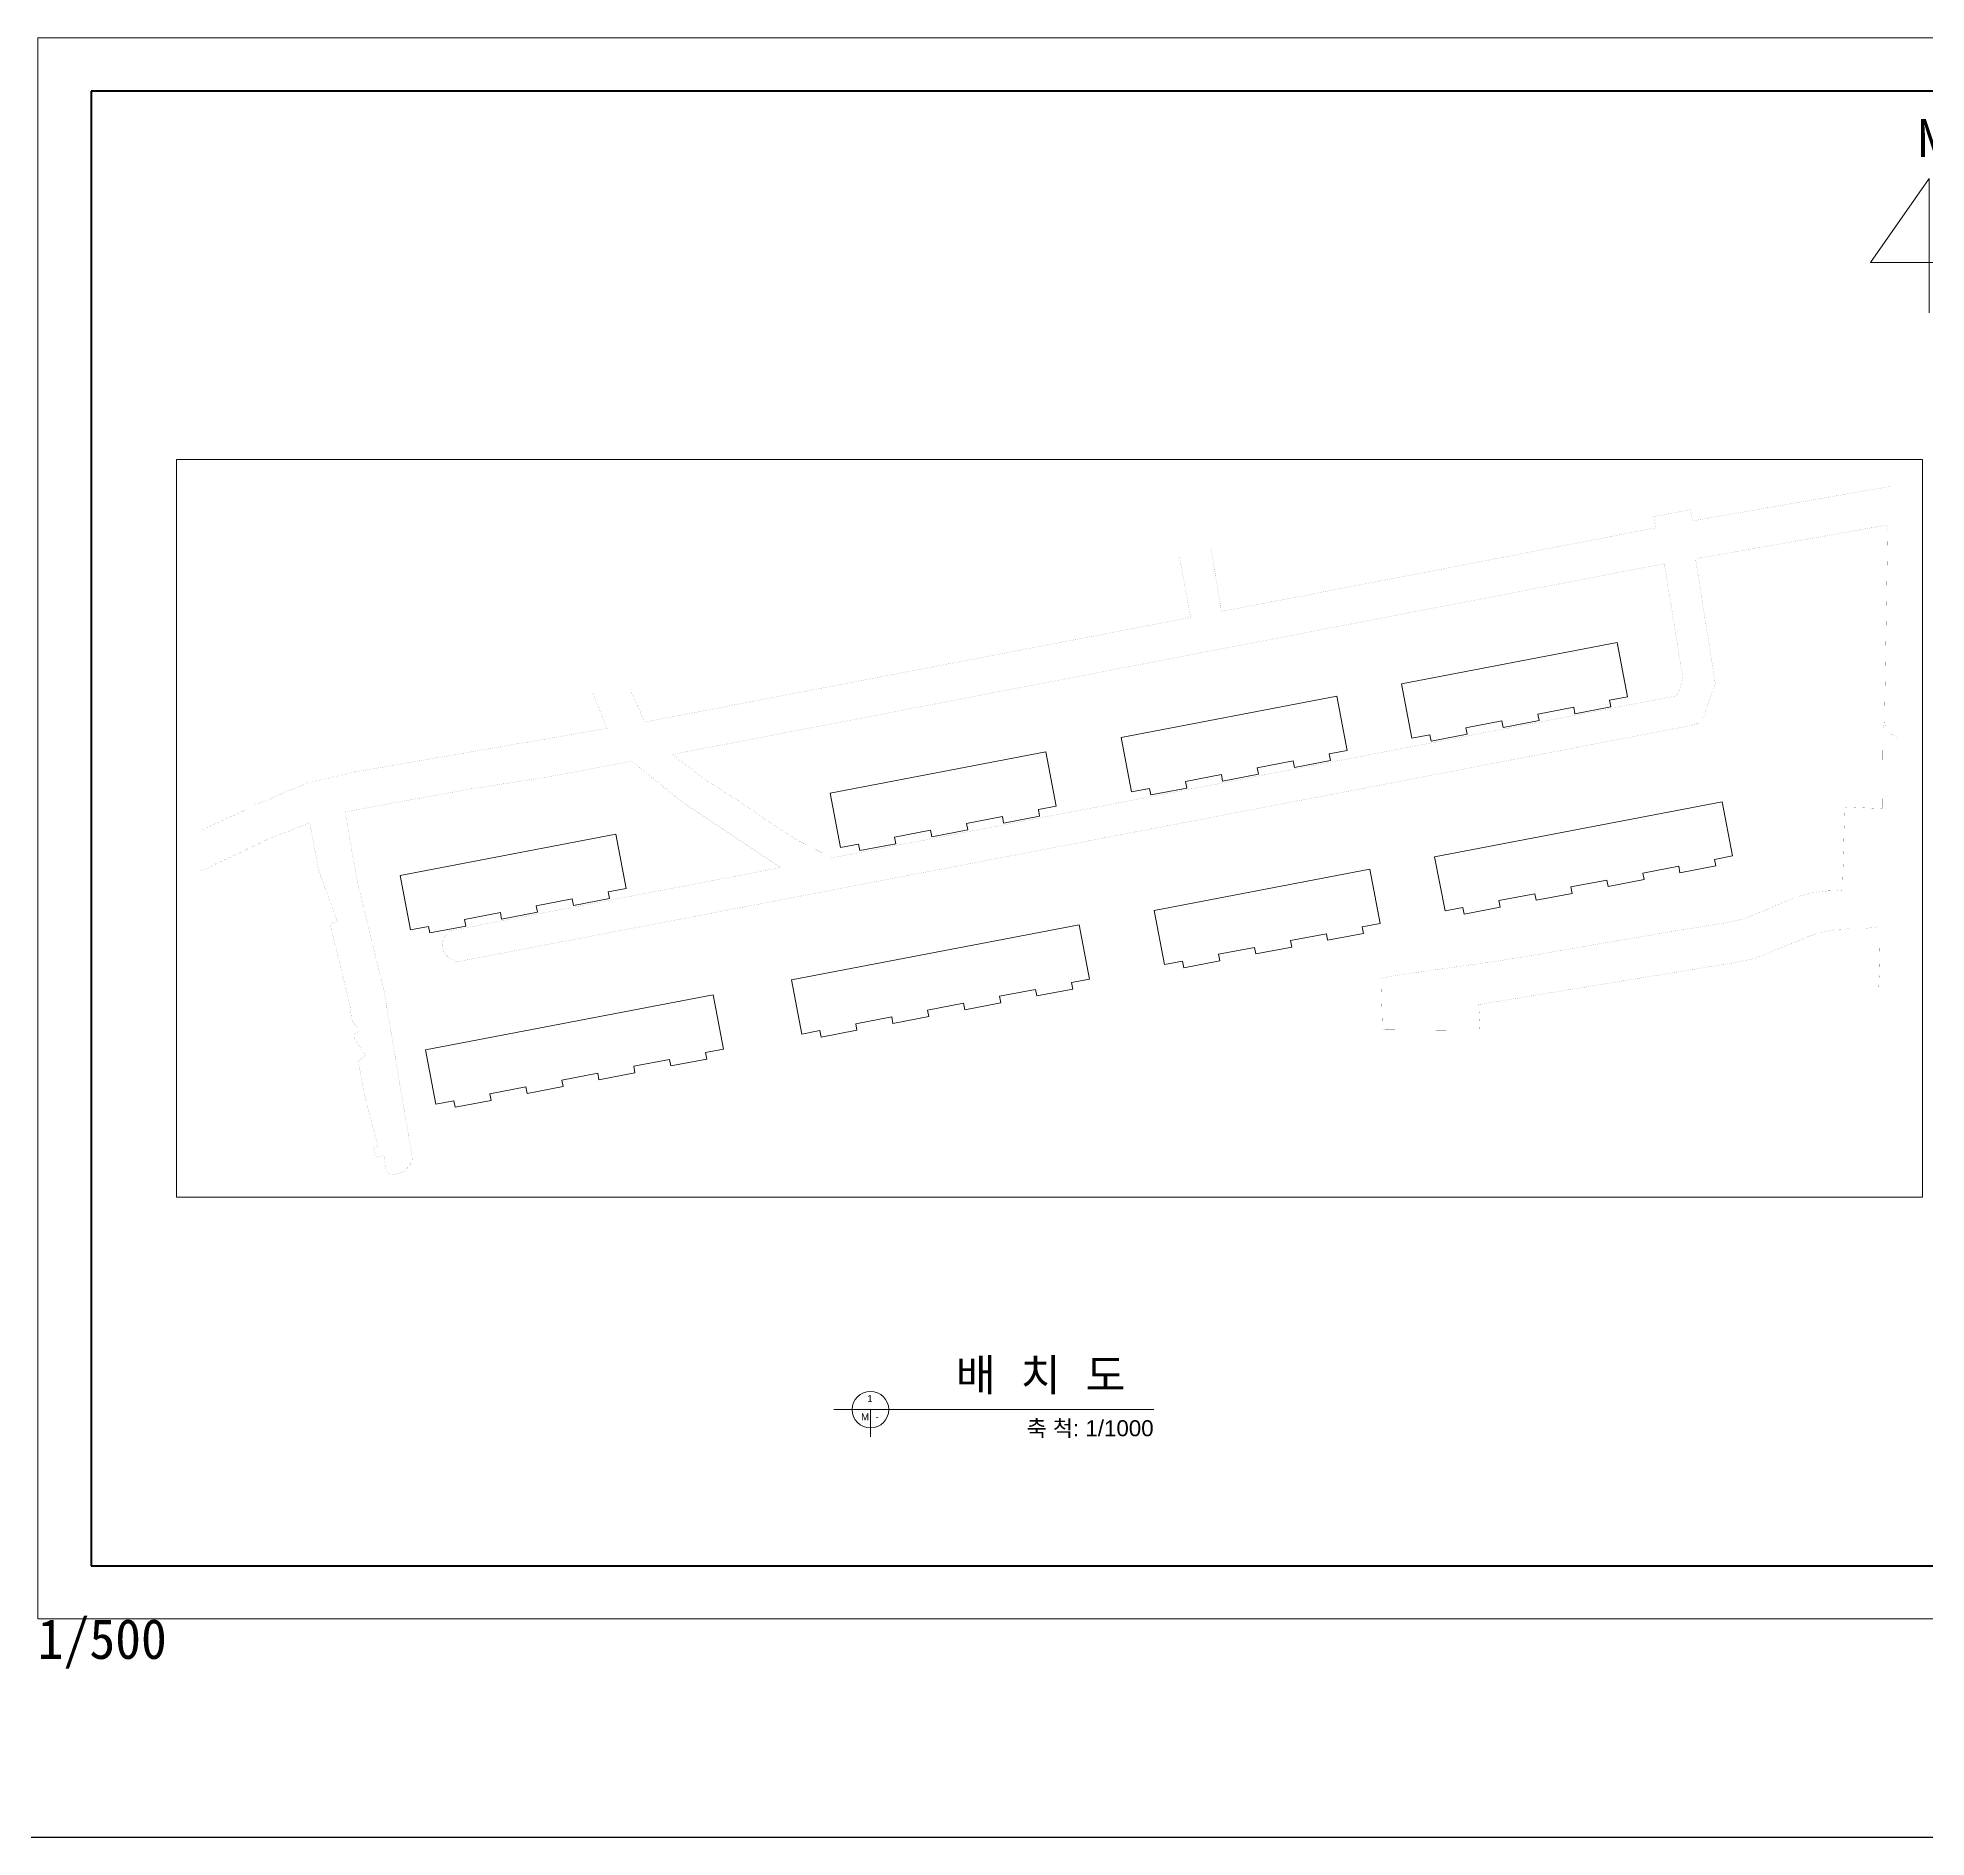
# Model space of a CAD drawing. Header units: millimetres. Extents: x 77978 to 1977917, y -128530 to 383426.
# Drawn here: x 472097 to 613971, y 65293 to 200493 of the extents above; entities that cross this region are included whole.
import ezdxf

# ---------------------------------------------------------------- set-up
doc = ezdxf.new("R2010")
doc.units = ezdxf.units.MM
doc.header["$LTSCALE"] = 20
doc.layers.get('0').update_dxf_attribs({"lineweight": 0})
doc.layers.add('TXT', color=2, linetype='Continuous')
doc.layers.add('급수', color=3, linetype='Continuous', lineweight=30)
doc.styles.add('Arial', font='arial.ttf')
doc.styles.add('TEXT', font='arial.ttf')
doc.styles.add('굴림1', font='', dxfattribs={"height": 1})
doc.styles.add('굴림2', font='gulim.ttc', dxfattribs={"height": 2})
doc.styles.add('굴림250', font='', dxfattribs={"height": 250})
doc.styles.add('굴림500', font='', dxfattribs={"height": 500})
doc.styles.get('굴림1').set_extended_font_data('GulimChe')
doc.styles.get('굴림250').set_extended_font_data('GulimChe')
doc.styles.get('굴림500').set_extended_font_data('GulimChe')

# ---------------------------------------------------------------- blocks, each defined once
blk = doc.blocks.new('G$C5DB034A1')
for p, q in [((0, 3796), (-2636, 0)), ((0, 3796), (0, -2267)), ((-2636, 0), (2004, 0))]:
    blk.add_line(p, q)
at = {"insert": (-499, 6478), "char_height": 1714, "width": 2905.58, "attachment_point": 1, "style": '굴림250'}
blk.add_mtext('N', dxfattribs=at)
blk = doc.blocks.new('상수도 도각-다중')
at = {"lineweight": 100}
for p, q in [((123000, 86100), (3000, 86100)), ((3000, 86100), (3000, 3000)), ((123000, 3000), (123000, 86100)), ((3000, 3000), (123000, 3000))]:
    blk.add_line(p, q, dxfattribs=at)
for p, q in [((111000, 84600), (111300, 84600)), ((111000, 83100), (111300, 83100)), ((111000, 81600), (111300, 81600)), ((111000, 80100), (111300, 80100)), ((111000, 78600), (111300, 78600)), ((111000, 77100), (111300, 77100)), ((111000, 75600), (111300, 75600)), ((111000, 74100), (111300, 74100)), ((111000, 72600), (111300, 72600)), ((111000, 71100), (111300, 71100)), ((111000, 69600), (111300, 69600)), ((111000, 68100), (111300, 68100)), ((111000, 66600), (111300, 66600)), ((111000, 65100), (111300, 65100)), ((111000, 63600), (111300, 63600)), ((111000, 62100), (111300, 62100)), ((111000, 60600), (111300, 60600)), ((111000, 59100), (111300, 59100)), ((111000, 57600), (111300, 57600)), ((111000, 56100), (111300, 56100)), ((111000, 54600), (111300, 54600)), ((111000, 53100), (111300, 53100)), ((111000, 51600), (111300, 51600)), ((111000, 50100), (111300, 50100)), ((111000, 48600), (111300, 48600)), ((111000, 47100), (111300, 47100)), ((111000, 45600), (111300, 45600)), ((111000, 44100), (111300, 44100)), ((111000, 42600), (111300, 42600)), ((111000, 41100), (111300, 41100)), ((111000, 39600), (111300, 39600)), ((111000, 38100), (111300, 38100)), ((111000, 36600), (111300, 36600)), ((111000, 35100), (111300, 35100)), ((111000, 33600), (123000, 33600)), ((117000, 9000), (117000, 3000))]:
    blk.add_line(p, q)
at = {"lineweight": 9}
for p, q in [((111000, 25800), (123000, 25800)), ((111000, 21300), (123000, 21300)), ((111000, 19200), (123000, 19200)), ((111000, 17100), (123000, 17100)), ((111000, 15000), (123000, 15000)), ((111000, 12900), (123000, 12900)), ((111000, 9000), (123000, 9000)), ((111000, 6000), (123000, 6000))]:
    blk.add_line(p, q, dxfattribs=at)
for points in [[(0, 0), (126000, 0), (126000, 89100), (0, 89100)], [(111000, 86100), (111300, 86100)]]:
    blk.add_lwpolyline(points, close=True)
blk.add_lwpolyline([(111000, 3000), (111000, 33600), (111000, 86100)])
at = {"attachment_point": 1}
for s, width, gutter_width, insert, char_height, style in [('(주) 해강ENG', 10184.59, 5000, (111815, 32076), 1200, '굴림2'), ('TEL : 051)501-9991', 8798.85, 5000, (113201, 29520), 600, '굴림2'), ('FAX : 051)502-9992', 8798.94, 5000, (113201, 28098), 600, '굴림2'), ('설계명 PROJECT TITLE', 4641.75, 2500, (111358, 25522), 300, '굴림1'), ('계획 DESIGNED BY', 4641.75, 2500, (111358, 21022), 300, '굴림1'), ('설계 DRAWN BY', 4641.75, 2500, (111358, 18922), 300, '굴림1'), ('심사 CHECKED BY', 4641.75, 2500, (111358, 16822), 300, '굴림1'), ('승인 APPROVED BY', 4641.75, 2500, (111358, 14722), 300, '굴림1'), ('도면명 DRAWING TITLE', 4641.75, 2500, (111358, 12622), 300, '굴림1'), ('축척 SCALE', 3385.63, 2500, (111358, 8722), 300, '굴림1'), ('일자 DATE', 3016.89, 2500, (117358, 8722), 300, '굴림1'), ('도면번호 DRAWING NO', 4125.03, 2500, (111358, 5722), 300, '굴림1'), ('일련번호  SHEET NO', 3753.35, 2500, (117358, 5722), 300, '굴림1')]:
    blk.add_mtext_dynamic_manual_height_columns(s, width=width, gutter_width=gutter_width, heights=[0], dxfattribs=dict(at, insert=insert, char_height=char_height, style=style))
blk = doc.blocks.new('봉래시영1.3.5.7동')
for p, q in [((0, 0), (33000, 0)), ((0, -8300), (0, 0)), ((33000, 0), (33000, -8300)), ((2750, -8300), (0, -8300)), ((2750, -9300), (2750, -8300)), ((13750, -8300), (8250, -8300)), ((8250, -8300), (8250, -9300)), ((13750, -9300), (13750, -8300)), ((24750, -8300), (19250, -8300)), ((19250, -8300), (19250, -9300)), ((24750, -9300), (24750, -8300)), ((33000, -8300), (30250, -8300)), ((30250, -8300), (30250, -9300)), ((8250, -9300), (2750, -9300)), ((19250, -9300), (13750, -9300)), ((30250, -9300), (24750, -9300))]:
    blk.add_line(p, q)
blk = doc.blocks.new('봉래시영2.4.8동')
for p, q in [((0, 0), (44000, 0)), ((0, -8300), (0, 0)), ((44000, 0), (44000, -8300)), ((2750, -8300), (0, -8300)), ((2750, -9300), (2750, -8300)), ((13750, -8300), (8250, -8300)), ((8250, -8300), (8250, -9300)), ((13750, -9300), (13750, -8300)), ((24750, -8300), (19250, -8300)), ((19250, -8300), (19250, -9300)), ((24750, -9300), (24750, -8300)), ((35750, -8300), (30250, -8300)), ((30250, -8300), (30250, -9300)), ((35750, -9300), (35750, -8300)), ((44000, -8300), (41250, -8300)), ((41250, -8300), (41250, -9300)), ((8250, -9300), (2750, -9300)), ((19250, -9300), (13750, -9300)), ((30250, -9300), (24750, -9300)), ((41250, -9300), (35750, -9300))]:
    blk.add_line(p, q)

msp = doc.modelspace()

# ---------------------------------------------------------------- linework, layer by layer
msp.add_line((522361.9, 123760.4), (519660.9, 123243.4))
at = {"color": 4}
for p, q in [((531911.5, 97422.2), (555932.3, 97422.2)), ((534654.3, 97422.2), (534654.3, 95365))]:
    msp.add_line(p, q, dxfattribs=at)
msp.add_lwpolyline([(613678.7, 168799.3), (482515.1, 168799.3), (482515.1, 113387.2), (613678.7, 113387.2)], close=True)
at = {"const_width": 5}
for points in [[(560226.5, 162155.8), (561029.3, 157387.9), (593675, 163673.7), (593491.3, 164518.4), (596247.7, 165033.1), (596424.5, 164199.1), (611295, 166787.1)], [(611023.6, 163880.1), (596639.3, 161346.3), (598098.5, 152152.4), (598137, 151926.3), (597421.4, 150030.4), (597355.4, 149656.9), (597152.4, 149325.9), (597043.9, 149219.2), (596768.6, 148951.7), (596677.1, 148891.2), (503920.5, 131124.5), (503610.8, 131082.3), (503432.1, 131118), (503253.9, 131207.4), (503023.4, 131345.8), (502863.1, 131481.6), (502694.9, 131658.8), (502556.8, 131847.2), (502521.9, 132001.6), (502485.4, 132220.2), (502475, 132331), (502504, 132460), (502531.2, 132626.3), (502584.3, 132797.6), (502717.4, 133000.3), (502844, 133180.3), (502986.8, 133304.3), (503111.7, 133408.7), (527906.2, 138147), (520764.2, 142909.5), (520199.9, 143329.4), (516714.8, 146137.6), (510393.3, 144952), (504447.1, 144024.9), (498805.9, 143010), (495182.3, 142324.9), (496094, 137120.4), (498110.8, 128892.6), (500168.3, 116704.2), (500234.5, 116227.3), (500173, 116043.7), (500038.3, 115765.5), (499722.1, 115425.8), (499364.5, 115217.7), (498965.4, 115114.4), (498744.9, 115088.3), (498543.3, 115103.4), (498382.8, 115212.3), (498282.8, 115257.6), (498098.6, 116500.5), (497463.6, 116395), (497323.8, 117125.4), (497479.4, 117182.1), (497660.7, 117216.8), (496961, 119817), (496539, 121561.9), (496166.2, 123624.1), (496707.5, 124013.7), (496019.2, 125118), (495769.5, 125580.4), (496254.1, 125882.6), (495681.5, 126734.7), (495550.4, 127771.9), (495408.2, 128380.5), (494066.4, 133889.6), (494599.5, 134111.9), (493298.1, 137683.9), (493186.5, 137997.6), (492530.3, 141532.3), (491105.9, 140929.6), (489627, 140382.5), (486985.5, 139129), (485288.4, 138342.2), (484671.3, 138004.1), (484374.2, 137947.2)], [(611023.6, 163880.1), (611075.9, 163416.7), (610840.2, 149241.7), (610895.2, 148724.3), (611028.1, 148525), (611160.5, 148326.9), (611300.3, 148224.8), (611446.5, 148089.5), (611647.6, 147981.9), (611749.8, 147941.4)], [(516589.7, 151551.3), (517700.6, 149080.4), (558711.6, 156938.7), (557869.9, 161479.2)], [(531756.7, 138879), (529172.2, 140198), (526661.9, 141820.9), (525922.4, 142380.4), (522124.1, 144842.7), (521108.4, 145624.3), (519771.6, 146646.9), (523842.9, 147426.3), (594300.5, 160977.5), (595705.2, 152252.4), (595246.8, 151056.3), (531756.7, 138879)], [(484453.3, 140987.6), (487495.1, 142379.3), (488427.6, 142839.4), (492366.5, 144508.5), (495939.2, 145333.2), (514880.1, 148607.3), (513757, 151348.6)], [(610854, 149085.3), (610724.5, 148639.8), (610683, 142640), (610659.3, 142583.9), (607916.1, 142686), (607867.9, 142668.2), (607843.8, 142663.9), (607682.3, 136456), (607181.5, 136415.2), (606580.2, 136396.3), (606002.3, 136326.9), (605490.8, 136270.2), (604901.6, 136116.2), (604389.5, 135990.6), (603911.5, 135830.4), (603249.9, 135552.5), (602180.4, 135079.3), (601002.6, 134567.9), (600241.9, 134290.3), (599146.6, 134036.6), (595005.9, 133375.9), (584551.7, 131580.4), (581068.6, 131021), (577662.4, 130544.9), (574192.5, 130056.6), (573025.5, 129833.1), (573112.9, 126044.6), (573239.3, 125958.8), (580442.9, 125911.9), (580358.4, 127861.6), (598237.9, 130785.7), (599571.6, 130999.8), (601025.3, 131305.6), (601500.8, 131479.1), (602606.3, 131952), (603823, 132418.6), (605082.6, 132948.4), (606088, 133274.5), (607053.6, 133473.1), (607911.9, 133513.7), (608148.1, 133572.7), (608505.6, 133572.4), (609014, 133573.5), (609464.3, 133591), (610041.2, 133639.1), (610376, 133713.9), (610500.1, 133710.8), (610506.4, 132997.2), (610454.4, 130540.1), (610408.9, 129197.9), (610405.8, 129142.3), (611777.2, 129157.7)]]:
    msp.add_lwpolyline(points, dxfattribs=at)
at = {"color": 4}
msp.add_circle((534654.3, 97422.2), 1371.4, dxfattribs=at)
at = {"layer": '급수', "color": 5}
msp.add_line((78096.9, 65293.2), (1977917.3, 65293.2), dxfattribs=at)

# ---------------------------------------------------------------- block references
at = {"color": 0}
for name, p, xscale, yscale, zscale in [('상수도 도각-다중', (472096.9, 81693.2), 1.333333333333334, 1.333333333333334, 1.333333333333334), ('G$C5DB034A1', (614187.7, 183602.9), 1.666666666666668, 1.666666666666667, 1.666666666666668)]:
    msp.add_blockref(name, p, dxfattribs=dict(at, xscale=xscale, yscale=yscale, zscale=zscale))
at = {"xscale": 0.5, "yscale": 0.5000000000000002, "zscale": 0.5000000000000002, "rotation": 10.83755017989179}
for name, p in [('봉래시영1.3.5.7동', (574552.3, 151949.9)), ('봉래시영1.3.5.7동', (553484.9, 147916.8)), ('봉래시영1.3.5.7동', (531631.7, 143733.2)), ('봉래시영2.4.8동', (577038.7, 138962.2)), ('봉래시영1.3.5.7동', (499318.5, 137547.2)), ('봉래시영1.3.5.7동', (555971.2, 134929)), ('봉래시영2.4.8동', (528716.2, 129711.3)), ('봉래시영2.4.8동', (501230.4, 124449.5))]:
    msp.add_blockref(name, p, dxfattribs=at)

# ---------------------------------------------------------------- texts
at = {"insert": (472096.9, 81693.2), "char_height": 3000, "attachment_point": 1, "style": '굴림500'}
msp.add_mtext('1/500', dxfattribs=at)
at = {"layer": 'TXT'}
for s, height, style, p in [('배  치  도', 2400, 'TEXT', (541058.7, 98826.2)), ('1', 514.3, 'Arial', (534417, 97996.8)), ('M', 514.3, 'Arial', (533951.8, 96618.6)), ('-', 514.3, 'Arial', (535048.2, 96618.6)), ('축 척: 1/1000', 1200, 'TEXT', (546391.9, 95421.6))]:
    msp.add_text(s, height=height, dxfattribs=dict(at, style=style)).set_placement(p)

doc.saveas('drawing.dxf')
